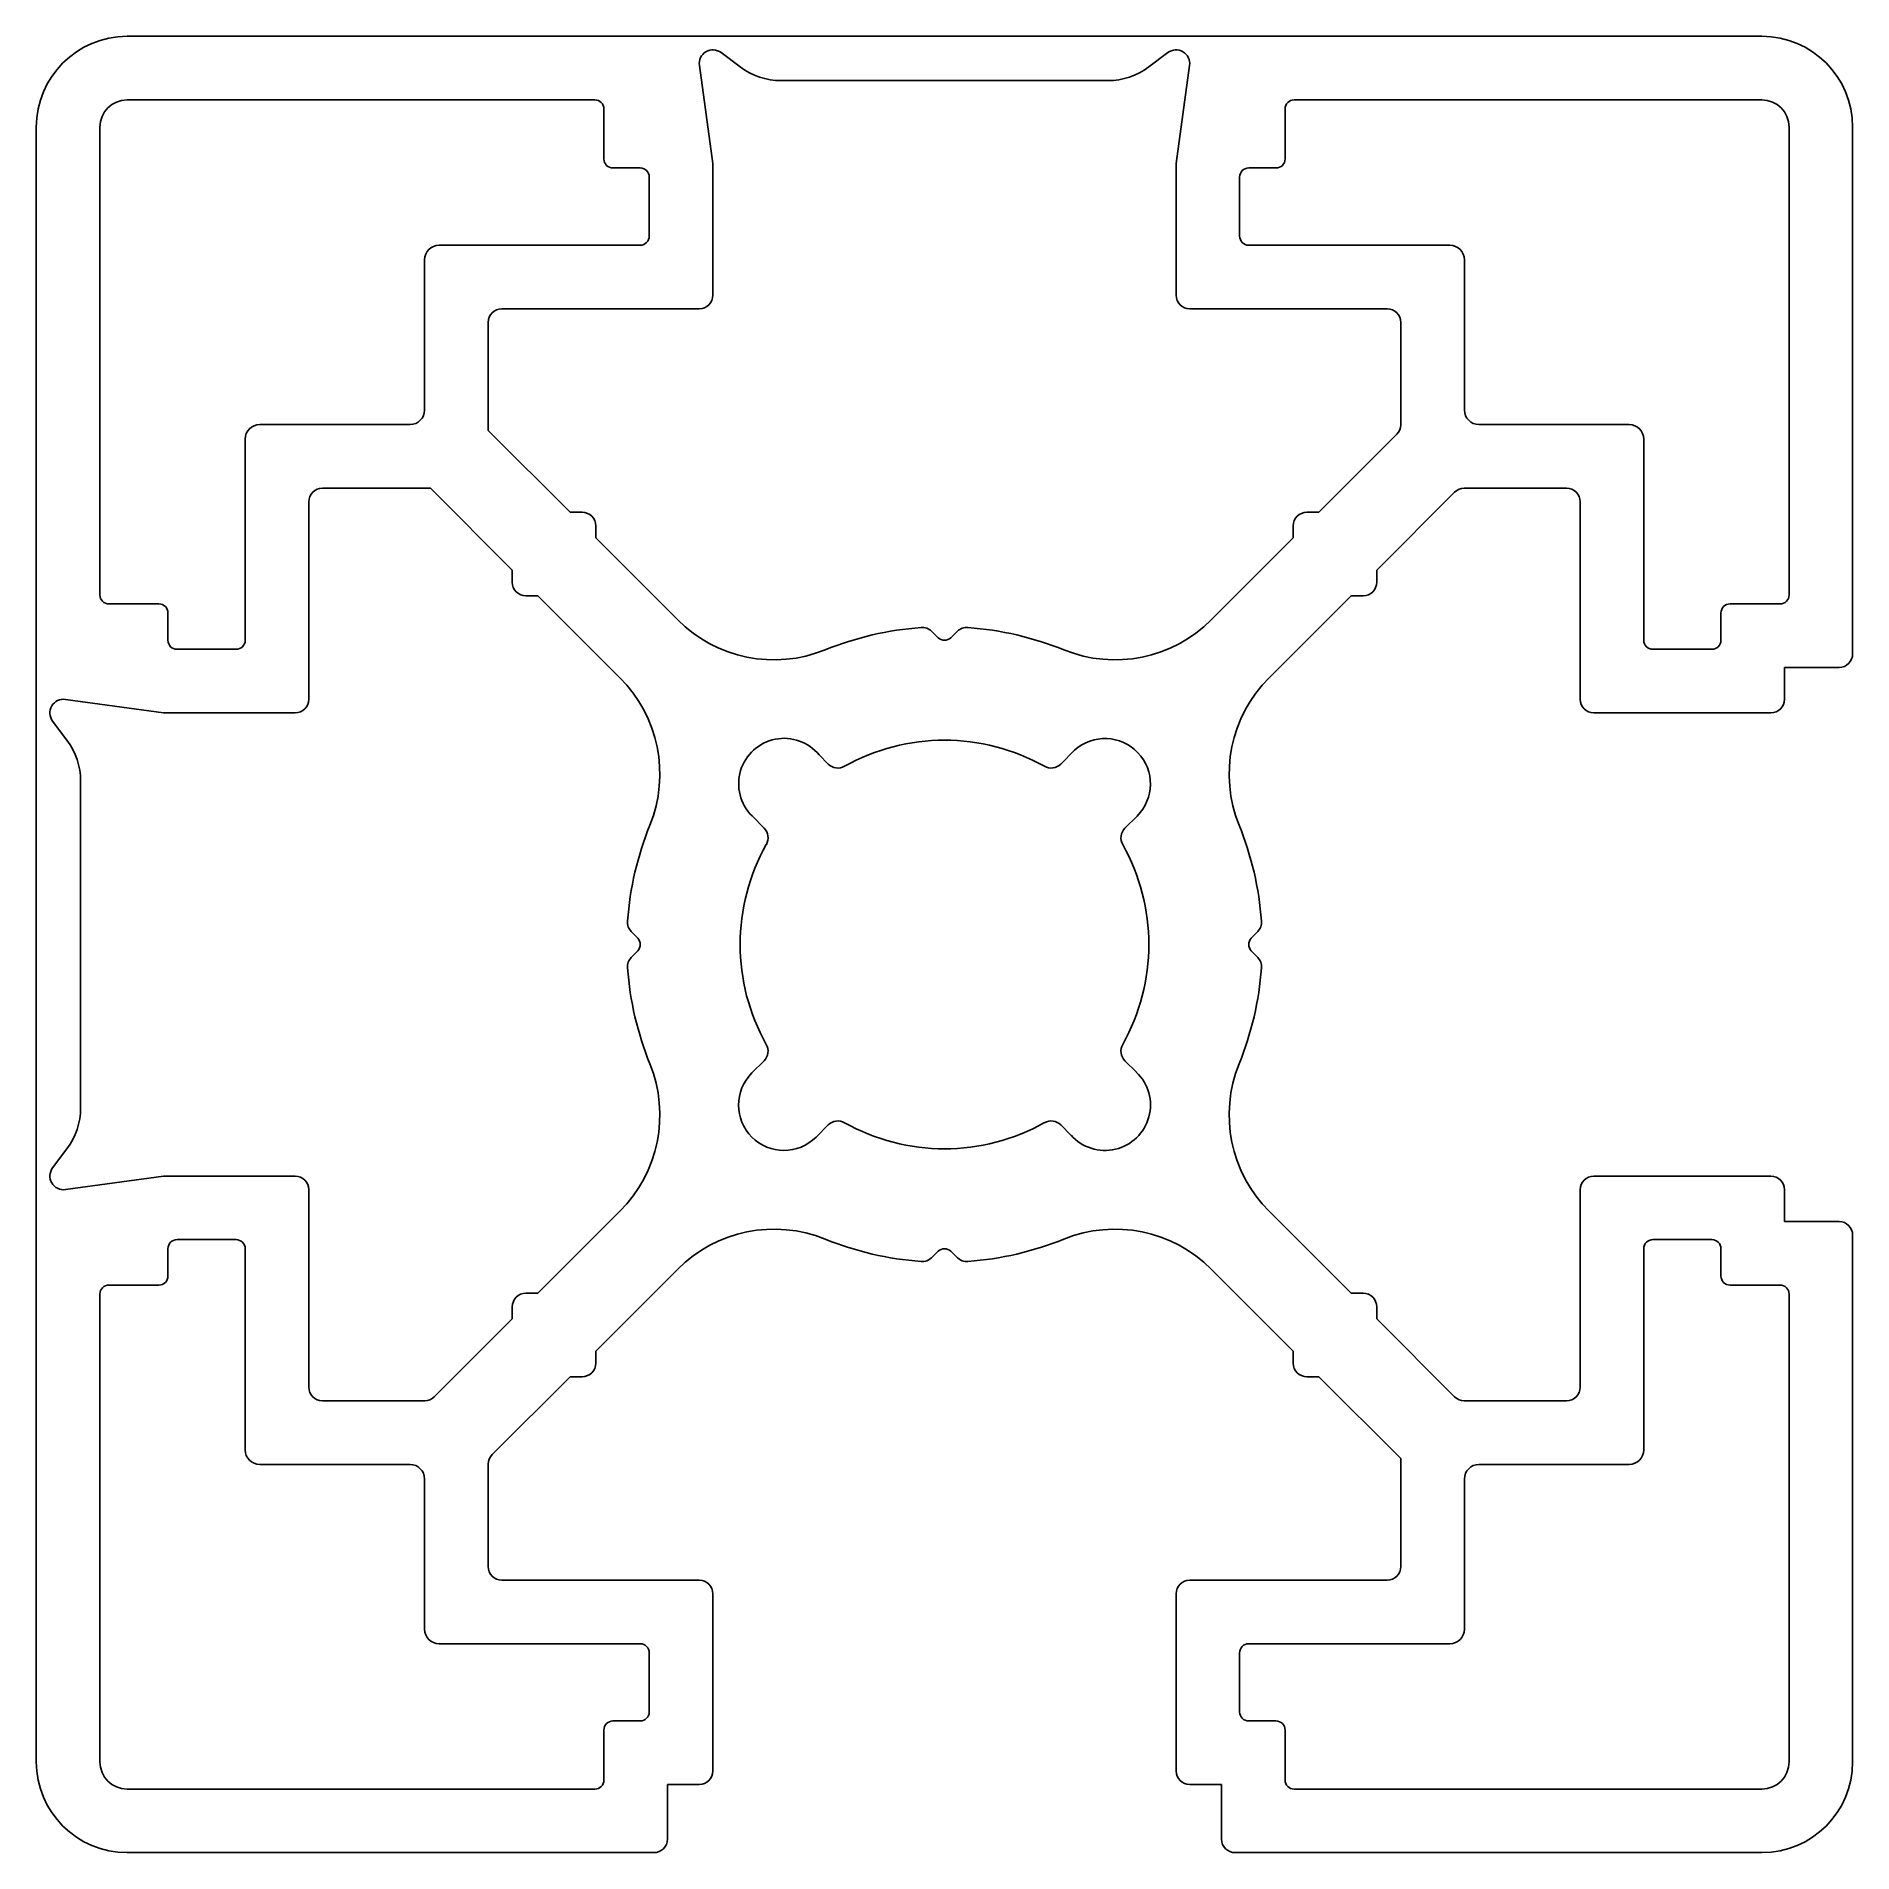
# Model space of a CAD drawing. Extents: x 1122.7 to 1162.7, y 583.8 to 623.8.
import ezdxf

# ---------------------------------------------------------------- set-up
doc = ezdxf.new("R2010")
doc.units = 0
doc.layers.get('0').update_dxf_attribs({"linetype": 'CONTINUOUS'})

msp = doc.modelspace()

# ---------------------------------------------------------------- linework, layer by layer
for p, q in [((1160.724, 623.805), (1124.724, 623.805)), ((1137.804, 623.445), (1138.224, 623.13)), ((1147.224, 623.13), (1147.644, 623.445)), ((1137.624, 621.005), (1137.327, 623.164)), ((1139.124, 622.83), (1146.324, 622.83)), ((1148.122, 623.164), (1147.824, 621.005)), ((1124.724, 622.405), (1135.024, 622.405)), ((1150.424, 622.405), (1160.724, 622.405)), ((1135.224, 622.205), (1135.224, 621.105)), ((1150.224, 621.105), (1150.224, 622.205)), ((1122.724, 621.805), (1122.724, 585.805)), ((1124.124, 611.505), (1124.124, 621.805)), ((1161.324, 621.805), (1161.324, 611.505)), ((1162.724, 610.205), (1162.724, 621.805)), ((1135.424, 620.905), (1136.024, 620.905)), ((1137.624, 618.105), (1137.624, 621.005)), ((1147.824, 621.005), (1147.824, 618.105)), ((1149.424, 620.905), (1150.024, 620.905)), ((1136.224, 620.705), (1136.224, 619.405)), ((1149.224, 619.405), (1149.224, 620.705)), ((1136.024, 619.205), (1131.594, 619.205)), ((1153.854, 619.205), (1149.424, 619.205)), ((1131.274, 618.885), (1131.274, 615.575)), ((1154.174, 615.575), (1154.174, 618.885)), ((1132.974, 617.805), (1137.324, 617.805)), ((1148.124, 617.805), (1152.474, 617.805)), ((1132.674, 615.127), (1132.674, 617.505)), ((1152.774, 617.505), (1152.774, 615.252)), ((1130.954, 615.255), (1127.644, 615.255)), ((1157.804, 615.255), (1154.494, 615.255)), ((1127.324, 614.935), (1127.324, 610.505)), ((1134.479, 613.323), (1132.674, 615.127)), ((1152.687, 615.04), (1150.97, 613.323)), ((1158.124, 610.505), (1158.124, 614.935)), ((1129.024, 613.855), (1131.402, 613.855)), ((1131.402, 613.855), (1133.206, 612.05)), ((1152.243, 612.05), (1153.959, 613.767)), ((1154.171, 613.855), (1156.424, 613.855)), ((1128.724, 609.205), (1128.724, 613.555)), ((1134.745, 613.323), (1134.479, 613.323)), ((1150.97, 613.323), (1150.704, 613.323)), ((1156.724, 613.555), (1156.724, 609.205)), ((1135.045, 612.757), (1135.045, 613.023)), ((1150.404, 613.023), (1150.404, 612.757)), ((1136.85, 610.952), (1135.045, 612.757)), ((1150.404, 612.757), (1148.599, 610.952)), ((1133.206, 612.05), (1133.206, 611.784)), ((1152.243, 611.784), (1152.243, 612.05)), ((1125.424, 611.305), (1124.324, 611.305)), ((1133.506, 611.484), (1133.772, 611.484)), ((1133.772, 611.484), (1135.577, 609.679)), ((1149.872, 609.679), (1151.677, 611.484)), ((1151.677, 611.484), (1151.943, 611.484)), ((1161.124, 611.305), (1160.024, 611.305)), ((1125.624, 610.505), (1125.624, 611.105)), ((1159.824, 611.105), (1159.824, 610.505)), ((1142.585, 610.561), (1142.44, 610.702)), ((1143.009, 610.702), (1142.864, 610.561)), ((1127.124, 610.305), (1125.824, 610.305)), ((1159.624, 610.305), (1158.324, 610.305)), ((1161.224, 609.205), (1161.224, 609.905)), ((1161.224, 609.905), (1162.424, 609.905)), ((1123.365, 609.202), (1125.524, 608.905)), ((1125.524, 608.905), (1128.424, 608.905)), ((1157.024, 608.905), (1160.924, 608.905)), ((1123.399, 608.305), (1123.084, 608.725)), ((1145.285, 607.779), (1145.59, 608.084)), ((1139.966, 607.978), (1140.164, 607.779)), ((1123.699, 600.205), (1123.699, 607.405)), ((1138.753, 606.367), (1138.487, 606.635)), ((1146.966, 606.634), (1146.698, 606.365)), ((1135.827, 604.09), (1135.968, 603.944)), ((1149.481, 603.944), (1149.622, 604.089)), ((1135.968, 603.666), (1135.827, 603.52)), ((1149.622, 603.52), (1149.481, 603.666)), ((1138.482, 600.976), (1138.75, 601.245)), ((1146.699, 601.245), (1146.949, 600.994)), ((1140.164, 599.83), (1139.896, 599.562)), ((1145.51, 599.608), (1145.287, 599.831)), ((1123.084, 598.885), (1123.399, 599.305)), ((1125.524, 598.705), (1123.365, 598.408)), ((1128.424, 598.705), (1125.524, 598.705)), ((1128.724, 594.055), (1128.724, 598.405)), ((1156.724, 598.405), (1156.724, 594.055)), ((1160.924, 598.705), (1157.024, 598.705)), ((1161.224, 597.705), (1161.224, 598.405)), ((1135.577, 597.93), (1133.772, 596.125)), ((1151.677, 596.125), (1149.872, 597.93)), ((1162.424, 597.705), (1161.224, 597.705)), ((1125.824, 597.305), (1127.124, 597.305)), ((1158.324, 597.305), (1159.624, 597.305)), ((1162.724, 585.805), (1162.724, 597.405)), ((1125.624, 596.505), (1125.624, 597.105)), ((1127.324, 597.105), (1127.324, 592.675)), ((1142.44, 596.907), (1142.585, 597.048)), ((1142.864, 597.048), (1143.009, 596.907)), ((1158.124, 592.675), (1158.124, 597.105)), ((1159.824, 597.105), (1159.824, 596.505)), ((1135.045, 594.852), (1136.85, 596.657)), ((1148.599, 596.657), (1150.404, 594.852)), ((1124.124, 585.805), (1124.124, 596.105)), ((1124.324, 596.305), (1125.424, 596.305)), ((1133.772, 596.125), (1133.506, 596.125)), ((1151.943, 596.125), (1151.677, 596.125)), ((1160.024, 596.305), (1161.124, 596.305)), ((1161.324, 596.105), (1161.324, 585.805)), ((1133.206, 595.825), (1133.206, 595.559)), ((1152.243, 595.559), (1152.243, 595.825)), ((1133.206, 595.559), (1131.489, 593.843)), ((1153.959, 593.843), (1152.243, 595.559)), ((1135.045, 594.587), (1135.045, 594.852)), ((1150.404, 594.852), (1150.404, 594.587)), ((1132.762, 592.57), (1134.479, 594.287)), ((1134.479, 594.287), (1134.745, 594.287)), ((1150.704, 594.287), (1150.97, 594.287)), ((1150.97, 594.287), (1152.774, 592.482)), ((1131.277, 593.755), (1129.024, 593.755)), ((1156.424, 593.755), (1154.171, 593.755)), ((1152.774, 592.482), (1152.774, 590.105)), ((1127.644, 592.355), (1130.954, 592.355)), ((1131.274, 592.035), (1131.274, 588.725)), ((1132.674, 590.105), (1132.674, 592.358)), ((1154.174, 588.725), (1154.174, 592.035)), ((1154.494, 592.355), (1157.804, 592.355)), ((1137.324, 589.805), (1132.974, 589.805)), ((1152.474, 589.805), (1148.124, 589.805)), ((1137.624, 585.605), (1137.624, 589.505)), ((1147.824, 589.505), (1147.824, 585.605)), ((1131.594, 588.405), (1136.024, 588.405)), ((1149.424, 588.405), (1153.854, 588.405)), ((1136.224, 588.205), (1136.224, 586.905)), ((1149.224, 586.905), (1149.224, 588.205)), ((1135.224, 586.505), (1135.224, 585.405)), ((1136.024, 586.705), (1135.424, 586.705)), ((1150.024, 586.705), (1149.424, 586.705)), ((1150.224, 585.405), (1150.224, 586.505)), ((1135.024, 585.205), (1124.724, 585.205)), ((1136.624, 584.105), (1136.624, 585.305)), ((1136.624, 585.305), (1137.324, 585.305)), ((1148.124, 585.305), (1148.824, 585.305)), ((1148.824, 585.305), (1148.824, 584.105)), ((1160.724, 585.205), (1150.424, 585.205)), ((1124.724, 583.805), (1136.324, 583.805)), ((1149.124, 583.805), (1160.724, 583.805))]:
    msp.add_line(p, q)
for centre, radius, start, end in [((1124.724, 621.805), 2, 90, 180), ((1160.724, 621.805), 2, 0, 90), ((1137.624, 623.205), 0.3, 53.1301, 187.8375), ((1147.824, 623.205), 0.3, 352.1625, 126.8699), ((1139.124, 624.33), 1.5, 233.1301, 270), ((1146.324, 624.33), 1.5, 270, 306.8699), ((1124.724, 621.805), 0.6, 90, 180), ((1135.024, 622.205), 0.2, 0, 90), ((1150.424, 622.205), 0.2, 90, 180), ((1160.724, 621.805), 0.6, 0, 90), ((1135.424, 621.105), 0.2, 180, 270), ((1136.024, 620.705), 0.2, 0, 90), ((1149.424, 620.705), 0.2, 90, 180), ((1150.024, 621.105), 0.2, 270, 360), ((1131.594, 618.885), 0.32, 90, 180), ((1136.024, 619.405), 0.2, 270, 0), ((1149.424, 619.405), 0.2, 180, 270), ((1153.854, 618.885), 0.32, 0, 90), ((1137.324, 618.105), 0.3, 270, 360), ((1148.124, 618.105), 0.3, 180, 270), ((1132.974, 617.505), 0.3, 90, 180), ((1152.474, 617.505), 0.3, 0, 90), ((1127.644, 614.935), 0.32, 90, 180), ((1130.954, 615.575), 0.32, 270, 0), ((1152.474, 615.252), 0.3, 315, 360), ((1154.494, 615.575), 0.32, 180, 270), ((1157.804, 614.935), 0.32, 0, 90), ((1129.024, 613.555), 0.3, 90, 180), ((1154.171, 613.555), 0.3, 90, 135), ((1156.424, 613.555), 0.3, 0, 90), ((1134.745, 613.023), 0.3, 0, 90), ((1150.704, 613.023), 0.3, 90, 180), ((1133.506, 611.784), 0.3, 179.9993, 269.9993), ((1151.943, 611.784), 0.3, 270.0007, 0.0007), ((1124.324, 611.505), 0.2, 180, 270), ((1125.424, 611.105), 0.2, 0, 90), ((1160.024, 611.105), 0.2, 90, 180), ((1161.124, 611.505), 0.2, 270, 0), ((1138.971, 613.074), 3, 225, 292.0451), ((1146.478, 613.074), 3, 247.9549, 315), ((1125.824, 610.505), 0.2, 180, 270), ((1127.124, 610.505), 0.2, 270, 0), ((1142.724, 603.804), 7, 94.2229, 112.0451), ((1142.231, 610.487), 0.3, 45.9103, 94.2229), ((1142.724, 610.705), 0.2, 225.9103, 314.0897), ((1143.218, 610.487), 0.3, 85.7771, 134.0897), ((1142.724, 603.804), 7, 67.9549, 85.7771), ((1158.324, 610.505), 0.2, 180, 270), ((1159.624, 610.505), 0.2, 270, 0), ((1162.424, 610.205), 0.3, 270, 360), ((1133.456, 607.558), 3, 337.9549, 45), ((1151.993, 607.558), 3, 135, 202.0451), ((1123.324, 608.905), 0.3, 82.1625, 216.8699), ((1128.424, 609.205), 0.3, 270, 360), ((1157.024, 609.205), 0.3, 180, 270), ((1160.924, 609.205), 0.3, 270, 360), ((1122.199, 607.405), 1.5, 0, 36.8699), ((1139.192, 607.345), 1, 39.2701, 225.1815), ((1142.724, 603.805), 4.5, 60.7139, 119.2861), ((1146.259, 607.341), 1, 315, 131.9897), ((1140.376, 607.991), 0.3, 225, 299.2861), ((1145.072, 607.991), 0.3, 240.7139, 315), ((1142.725, 603.805), 7, 157.9549, 175.7736), ((1142.724, 603.805), 7, 4.2229, 22.0451), ((1142.724, 603.805), 4.5, 150.6728, 209.2861), ((1138.54, 606.156), 0.3, 330.6728, 44.7434), ((1146.911, 606.153), 0.3, 135.1291, 209.2926), ((1142.724, 603.805), 4.5, 330.7139, 29.2926), ((1136.043, 604.298), 0.3, 175.7736, 224.0897), ((1149.406, 604.298), 0.3, 315.9103, 4.2229), ((1135.825, 603.805), 0.2, 315.9103, 44.0897), ((1149.624, 603.805), 0.2, 135.9103, 224.0897), ((1136.043, 603.311), 0.3, 135.9103, 184.2264), ((1142.725, 603.805), 7, 184.2264, 202.0451), ((1142.724, 603.805), 7, 337.9549, 355.7771), ((1149.406, 603.311), 0.3, 355.7771, 44.0897), ((1138.538, 601.457), 0.3, 315, 29.2861), ((1146.911, 601.457), 0.3, 150.7139, 225), ((1133.456, 600.051), 3, 315, 22.0451), ((1139.189, 600.269), 1, 135, 315), ((1146.26, 600.269), 1, 221.4322, 46.4765), ((1151.993, 600.051), 3, 157.9549, 225), ((1122.199, 600.205), 1.5, 323.1301, 360), ((1140.376, 599.618), 0.3, 60.7139, 135), ((1142.724, 603.805), 4.5, 240.7139, 299.3143), ((1145.074, 599.619), 0.3, 45, 119.3143), ((1123.324, 598.705), 0.3, 143.1301, 277.8375), ((1128.424, 598.405), 0.3, 0, 90), ((1157.024, 598.405), 0.3, 90, 180), ((1160.924, 598.405), 0.3, 0, 90), ((1162.424, 597.405), 0.3, 0, 90), ((1125.824, 597.105), 0.2, 90, 180), ((1127.124, 597.105), 0.2, 0, 90), ((1138.971, 594.536), 3, 67.9549, 135), ((1142.724, 603.805), 7, 247.9549, 265.7771), ((1142.724, 603.805), 7, 274.2229, 292.0451), ((1146.478, 594.536), 3, 45, 112.0451), ((1158.324, 597.105), 0.2, 90, 180), ((1159.624, 597.105), 0.2, 0, 90), ((1142.231, 597.123), 0.3, 265.7771, 314.0897), ((1142.724, 596.905), 0.2, 45.9103, 134.0897), ((1143.218, 597.123), 0.3, 225.9103, 274.2229), ((1125.424, 596.505), 0.2, 270, 0), ((1160.024, 596.505), 0.2, 180, 270), ((1124.324, 596.105), 0.2, 90, 180), ((1133.506, 595.825), 0.3, 90.0007, 180.0007), ((1151.943, 595.825), 0.3, 359.9993, 89.9993), ((1161.124, 596.105), 0.2, 0, 90), ((1134.745, 594.587), 0.3, 270, 0), ((1150.704, 594.587), 0.3, 180, 270), ((1129.024, 594.055), 0.3, 180, 270), ((1156.424, 594.055), 0.3, 270, 360), ((1131.277, 594.055), 0.3, 270, 315), ((1154.171, 594.055), 0.3, 225, 270), ((1127.644, 592.675), 0.32, 180, 270), ((1132.974, 592.358), 0.3, 135, 180), ((1157.804, 592.675), 0.32, 270, 0), ((1130.954, 592.035), 0.32, 0, 90), ((1154.494, 592.035), 0.32, 90, 180), ((1132.974, 590.105), 0.3, 180, 270), ((1152.474, 590.105), 0.3, 270, 360), ((1137.324, 589.505), 0.3, 0, 90), ((1148.124, 589.505), 0.3, 90, 180), ((1131.594, 588.725), 0.32, 180, 270), ((1136.024, 588.205), 0.2, 0, 90), ((1149.424, 588.205), 0.2, 90, 180), ((1153.854, 588.725), 0.32, 270, 0), ((1136.024, 586.905), 0.2, 270, 0), ((1149.424, 586.905), 0.2, 180, 270), ((1135.424, 586.505), 0.2, 90, 180), ((1150.024, 586.505), 0.2, 0, 90), ((1124.724, 585.805), 2, 180, 270), ((1124.724, 585.805), 0.6, 180, 270), ((1137.324, 585.605), 0.3, 270, 360), ((1148.124, 585.605), 0.3, 180, 270), ((1160.724, 585.805), 0.6, 270, 0), ((1160.724, 585.805), 2, 270, 0), ((1135.024, 585.405), 0.2, 270, 0), ((1150.424, 585.405), 0.2, 180, 270), ((1136.324, 584.105), 0.3, 270, 360), ((1149.124, 584.105), 0.3, 180, 270)]:
    msp.add_arc(centre, radius, start, end)

doc.saveas('drawing.dxf')
